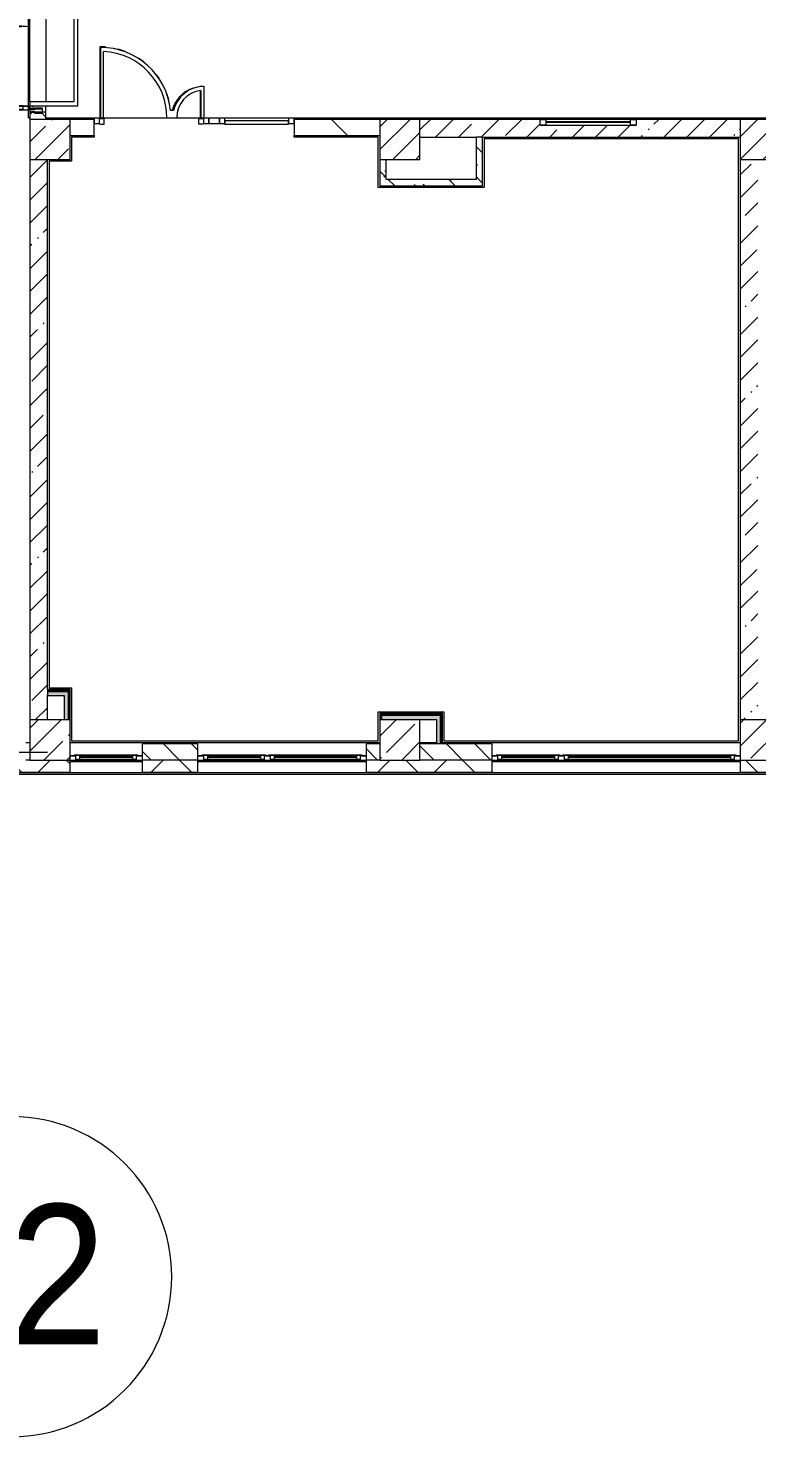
# Model space of a CAD drawing. Header units: millimetres. Extents: x 81368 to 286493, y -8553 to 29000.
# Drawn here: x 198000 to 207100, y -8553 to 9040 of the extents above; entities that cross this region are included whole.
import ezdxf

# ---------------------------------------------------------------- set-up
doc = ezdxf.new("R2010")
doc.units = ezdxf.units.MM
for name, color, linetype, lineweight, true_color in [('A-DETL-GENF-7', 7, 'Continuous', 5, 0xaaaaaa), ('A-DOOR-6', 7, 'Continuous', 5, 0xaaaaaa), ('A-FLOR-3', 7, 'Continuous', 5, 0xaaaaaa), ('I-WALL-4', 7, 'Continuous', 5, 0xe7e7e7), ('I-WALL-5', 7, 'Continuous', 9, 0xe7e7e7), ('I-WALL-8', 7, 'Continuous', 5, 0x787878)]:
    doc.layers.add(name, color=color, linetype=linetype, lineweight=lineweight, true_color=true_color)
for name, color, linetype, lineweight in [('A-GLAZ-2', 7, 'Continuous', 5), ('A-GLAZ-CURT-1', 7, 'Continuous', 5), ('A-GLAZ-CWMG-2', 7, 'Continuous', 5), ('A-WALL', 7, 'Continuous', 9), ('A-WALL-6', 7, 'Continuous', 5), ('I-WALL-6', 7, 'Continuous', 5), ('S-COLS-1', 7, 'Continuous', 5), ('Оси', 7, 'Continuous', 9), ('Оси-1', 7, 'Continuous', 20)]:
    doc.layers.add(name, color=color, linetype=linetype, lineweight=lineweight)
doc.styles.add('Arial_1', font='arial.ttf', dxfattribs={"width": 0.9, "height": 1750})
pattern_1 = [(45, (159482.88, 0), (-285.123, 285.123), []), (45, (159768, 0), (-285.123, 285.123), [504.031, -100.806, 16.764, -84.042])]
pattern_2 = [(135, (159482.9, 0), (-377.171, -377.171), [533.4, -88.9, 17.78, -88.9]), (135, (159482.9, 376.94), (-377.171, -377.171), []), (50, (159482.9, 0), (637.6445, -55.7866), [66.675, -733.425]), (355, (159482.9, 0), (-123.349, 668.699), [53.34, -586.74]), (100.451, (159536, -4.65), (514.299, 612.908), [56.665, -623.315]), (46.184, (159482.9, 177.8), (948.776, -147.15), [100.012, -1100.137]), (96.636, (159561.9, 165.5), (830.91, 865.997), [84.998, -934.973]), (351.184, (159482.9, 177.8), (830.918, 865.988), [80.01, -880.11]), (21, (159571.8, 133.35), (530.6506, -357.928), [66.675, -733.425]), (326, (159571.8, 133.35), (216.308, 644.6585), [53.34, -586.74]), (71.451, (159616, 103.5), (746.9596, 286.724), [56.665, -623.315]), (37.5, (159482.88, 0), (10.8105, 295.9426), [16.764, -562.864, 16.764, -578.866, -588.962]), (37.5, (159482.88, 0), (10.8105, 295.9426), [-1175.258, 16.764, -572.198]), (7.5, (159482.88, 0), (233.8692, 350.6318), [16.764, -322.834, 16.764, -549.529, -224.472]), (7.5, (159482.88, 0), (233.8692, 350.6318), [-905.891, 16.764, -207.708]), (327.5, (159284.63, 0), (474.5678, -20.0513), [16.764, -205.486, 16.764, -676.656, -920.115]), (327.5, (159284.63, 0), (474.5678, -20.0513), [-915.67, 16.764, -903.351]), (317.5, (159195.73, 0), (518.452, 88.9934), [16.764, -272.161, 16.764, -443.738, -653.415]), (317.5, (159195.73, 0), (518.452, 88.9934), [-749.427, 16.764, -636.651])]
pattern_3 = [(135, (159482.9, 0), (-353.5534, -353.5534), [])]
pattern_4 = [(45, (159482.9, 0), (-530.33, 530.33), []), (135, (159482.9, 0), (-530.33, -530.33), [])]

# ---------------------------------------------------------------- blocks, each defined once
blk = doc.blocks.new('BSC_Колонна _Прямоугольная - 500х500-23286270-1_2_3_птичка')
at = {"layer": 'S-COLS-1'}
h = blk.add_hatch(dxfattribs=at)
h.set_pattern_fill('FP_71', color=256, style=0, pattern_type=2)
h.set_pattern_definition([(45, (-38790, -7650), (-285.123, 285.123), []), (45, (-38504.88, -7650), (-285.123, 285.123), [504.031, -100.806, 16.764, -84.042])])
h.paths.add_polyline_path([(-250, -250), (250, -250), (250, 250), (-250, 250), (-250, -105)])
for p, q in [((250, 250), (-250, 250)), ((-250, 250), (-250, -250)), ((250, -250), (250, 250)), ((-250, -250), (250, -250))]:
    blk.add_line(p, q, dxfattribs=at)
blk = doc.blocks.new('BSC_Колонна _Прямоугольная - 500х500-V29-1_2_3_птичка')
at = {"layer": 'S-COLS-1'}
h = blk.add_hatch(dxfattribs=at)
h.set_pattern_fill('FP_72', color=256, style=0, pattern_type=2)
h.set_pattern_definition([(45, (-43160, -7650), (-285.123, 285.123), []), (45, (-42874.88, -7650), (-285.123, 285.123), [504.031, -100.806, 16.764, -84.042])])
h.paths.add_polyline_path([(250, -250), (250, 250), (-250, 250), (-250, -250)])
for p, q in [((250, 250), (-250, 250)), ((-250, 250), (-250, -250)), ((250, -250), (250, 250)), ((-250, -250), (250, -250))]:
    blk.add_line(p, q, dxfattribs=at)
blk = doc.blocks.new('BSC_Колонна _Прямоугольная - 500х500-V30-1_2_3_птичка')
at = {"layer": 'S-COLS-1'}
h = blk.add_hatch(dxfattribs=at)
h.set_pattern_fill('FP_73', color=256, style=0, pattern_type=2)
h.set_pattern_definition([(45, (-47660, -7650), (-285.123, 285.123), []), (45, (-47374.88, -7650), (-285.123, 285.123), [504.031, -100.806, 16.764, -84.042])])
h.paths.add_polyline_path([(-250, -250), (250, -250), (250, 250), (-250, 250), (-250, -105)])
for p, q in [((250, 250), (-250, 250)), ((-250, 250), (-250, -250)), ((250, -250), (250, 250)), ((-250, -250), (250, -250))]:
    blk.add_line(p, q, dxfattribs=at)
blk = doc.blocks.new('BSC_Колонна _Прямоугольная - 500х500-V35-1_2_3_птичка')
at = {"layer": 'S-COLS-1'}
h = blk.add_hatch(dxfattribs=at)
h.set_pattern_fill('FP_78', color=256, style=0, pattern_type=2)
h.set_pattern_definition([(45, (-38790, -150), (-285.123, 285.123), []), (45, (-38504.88, -150), (-285.123, 285.123), [504.031, -100.806, 16.764, -84.042])])
h.paths.add_polyline_path([(124, -250), (250, -250), (250, 250), (-250, 250), (-250, -250), (-30, -250)])
for p, q in [((250, 250), (-250, 250)), ((-250, 250), (-250, -250)), ((250, -250), (250, 250)), ((-250, -250), (250, -250))]:
    blk.add_line(p, q, dxfattribs=at)
blk = doc.blocks.new('BSC_Колонна _Прямоугольная - 500х500-V36-1_2_3_птичка')
at = {"layer": 'S-COLS-1'}
h = blk.add_hatch(dxfattribs=at)
h.set_pattern_fill('FP_79', color=256, style=0, pattern_type=2)
h.set_pattern_definition([(45, (-43160, -150), (-285.123, 285.123), []), (45, (-42874.88, -150), (-285.123, 285.123), [504.031, -100.806, 16.764, -84.042])])
h.paths.add_polyline_path([(250, -250), (250, 250), (-250, 250), (-250, -250)])
for p, q in [((250, 250), (-250, 250)), ((-250, 250), (-250, -250)), ((250, -250), (250, 250)), ((-250, -250), (250, -250))]:
    blk.add_line(p, q, dxfattribs=at)
blk = doc.blocks.new('BSC_Колонна _Прямоугольная - 500х500-V37-1_2_3_птичка')
at = {"layer": 'S-COLS-1'}
h = blk.add_hatch(dxfattribs=at)
h.set_pattern_fill('FP_80', color=256, style=0, pattern_type=2)
h.set_pattern_definition([(45, (-47660, -150), (-285.123, 285.123), []), (45, (-47374.88, -150), (-285.123, 285.123), [504.031, -100.806, 16.764, -84.042])])
h.paths.add_polyline_path([(250, -250), (250, 250), (-250, 250), (-250, -250)])
for p, q in [((250, 250), (-250, 250)), ((-250, 250), (-250, -250)), ((250, -250), (250, 250)), ((-250, -250), (250, -250))]:
    blk.add_line(p, q, dxfattribs=at)
blk = doc.blocks.new('120_Окно_СКБ_1Ст - 120_Окно_СКБ_1Ст 900х2500_h_-20664874-1_2_3_птичка')
at = {"layer": 'A-GLAZ-2'}
for p, q in [((-450, -127), (-450, -57)), ((-450, -57), (-380, -57)), ((450, -57), (-450, -57)), ((-380, -127), (-450, -127)), ((-450, -127), (-400, -127)), ((-380, -127), (-400, -127)), ((-400, -127), (-400, -137)), ((-400, -137), (400, -137)), ((400, -137), (-400, -137)), ((-380, -57), (-380, -127)), ((380, -87), (-380, -87)), ((-380, -87), (-380, -127)), ((-330, -137), (-330, -87)), ((-330, -107), (330, -107)), ((330, -117), (-330, -117)), ((330, -137), (330, -87)), ((380, -127), (380, -57)), ((380, -57), (450, -57)), ((380, -127), (380, -87)), ((450, -127), (380, -127)), ((400, -127), (380, -127)), ((400, -127), (450, -127)), ((400, -137), (400, -127)), ((450, -57), (450, -127))]:
    blk.add_line(p, q, dxfattribs=at)
blk = doc.blocks.new('120_Окно_СКБ_2Ст - 120_Окно_СКБ_2Ст 3100х2500 _мал_створка слева_-V70-1_2_3_птичка')
at = {"layer": 'A-GLAZ-2'}
for p, q in [((-1550, -127), (-1550, -57)), ((-1550, -57), (-1480, -57)), ((1550, -57), (-1550, -57)), ((-1480, -127), (-1550, -127)), ((-1550, -127), (-1500, -127)), ((-1480, -127), (-1500, -127)), ((-1500, -127), (-1500, -137)), ((-1500, -137), (670, -137)), ((670, -137), (-1500, -137)), ((-1480, -57), (-1480, -127)), ((650, -87), (-1480, -87)), ((-1480, -87), (-1480, -127)), ((-1430, -137), (-1430, -87)), ((-1430, -107), (600, -107)), ((600, -117), (-1430, -117)), ((600, -137), (600, -87)), ((650, -127), (650, -57)), ((650, -57), (720, -57)), ((650, -127), (650, -87)), ((720, -127), (650, -127)), ((670, -127), (650, -127)), ((670, -127), (700, -127)), ((670, -137), (670, -127)), ((720, -127), (700, -127)), ((700, -127), (700, -137)), ((700, -137), (1500, -137)), ((1500, -137), (700, -137)), ((720, -57), (720, -127)), ((1480, -87), (720, -87)), ((720, -87), (720, -127)), ((770, -137), (770, -87)), ((770, -107), (1430, -107)), ((1430, -117), (770, -117)), ((1430, -137), (1430, -87)), ((1480, -127), (1480, -57)), ((1480, -57), (1550, -57)), ((1480, -127), (1480, -87)), ((1550, -127), (1480, -127)), ((1500, -127), (1480, -127)), ((1500, -127), (1550, -127)), ((1500, -137), (1500, -127)), ((1550, -57), (1550, -127))]:
    blk.add_line(p, q, dxfattribs=at)
blk = doc.blocks.new('120_Окно_СКБ_2Ст - 120_Окно_СКБ_2Ст 2100х2500 _мал створка справа_-V52-1_2_3_птичка')
at = {"layer": 'A-GLAZ-2'}
for p, q in [((-1050, -127), (-1050, -57)), ((-1050, -57), (-980, -57)), ((1050, -57), (-1050, -57)), ((-980, -127), (-1050, -127)), ((-1050, -127), (-1000, -127)), ((-980, -127), (-1000, -127)), ((-1000, -127), (-1000, -137)), ((-1000, -137), (170, -137)), ((170, -137), (-1000, -137)), ((-980, -57), (-980, -127)), ((150, -87), (-980, -87)), ((-980, -87), (-980, -127)), ((-930, -137), (-930, -87)), ((-930, -107), (100, -107)), ((100, -117), (-930, -117)), ((100, -137), (100, -87)), ((150, -127), (150, -57)), ((150, -57), (220, -57)), ((150, -127), (150, -87)), ((220, -127), (150, -127)), ((170, -127), (150, -127)), ((170, -127), (200, -127)), ((170, -137), (170, -127)), ((220, -127), (200, -127)), ((200, -127), (200, -137)), ((200, -137), (1000, -137)), ((1000, -137), (200, -137)), ((220, -57), (220, -127)), ((980, -87), (220, -87)), ((220, -87), (220, -127)), ((270, -137), (270, -87)), ((270, -107), (930, -107)), ((930, -117), (270, -117)), ((930, -137), (930, -87)), ((980, -127), (980, -57)), ((980, -57), (1050, -57)), ((980, -127), (980, -87)), ((1050, -127), (980, -127)), ((1000, -127), (980, -127)), ((1000, -127), (1050, -127)), ((1000, -137), (1000, -127)), ((1050, -57), (1050, -127))]:
    blk.add_line(p, q, dxfattribs=at)
blk = doc.blocks.new('Прямоугольный импост - Импост структурный с накладкой - 160мм Темный-31239214-1_2_3_птичка')
at = {"layer": 'A-GLAZ-CWMG-2'}
for p, q in [((-50, 0), (-50, 17)), ((-50, 17), (0, 17)), ((-40, 0), (-50, 0)), ((-40, -40), (-40, 0)), ((0, 0), (-10, 0)), ((-10, 0), (-10, -40)), ((0, 17), (0, 0)), ((-50, -140), (-50, -40)), ((-50, -40), (-40, -40)), ((0, -140), (-50, -140)), ((-10, -40), (0, -40)), ((0, -40), (0, -140))]:
    blk.add_line(p, q, dxfattribs=at)
blk = doc.blocks.new('Дверь_Витражная_остекление_ - ДВН_ДАО_Главный вход_1800 в свету 5-32258809-1_2_3_птичка')
at = {"layer": 'A-DETL-GENF-7'}
for p, q in [((-993, -1013), (-993, -21)), ((-993, -21), (-993, -1013)), ((-993, -100), (-948, -100)), ((-983, -933), (-983, -100)), ((-948, -1013), (-948, -21)), ((-948, -1013), (-948, -21)), ((-939, -933), (-939, -100)), ((989, -933), (989, -100)), ((998, -1013), (998, -20)), ((998, -20), (998, -1013)), ((1043, -100), (998, -100)), ((1033, -933), (1033, -100)), ((1043, -1013), (1043, -20)), ((1043, -1013), (1043, -20)), ((-993, -933), (-948, -933)), ((-993, -1013), (-948, -1013)), ((-993, -1013), (-948, -1013)), ((1043, -933), (998, -933)), ((1043, -1013), (998, -1013)), ((998, -1013), (1043, -1013))]:
    blk.add_line(p, q, dxfattribs=at)
at = {"layer": 'A-DOOR-6'}
for p, q in [((-1043, 20), (-993, 20)), ((-1043, -20), (-1043, 20)), ((-993, 20), (-993, -20)), ((993, 20), (1043, 20)), ((993, -20), (993, 20)), ((1043, 20), (1043, -20)), ((-993, -20), (-1043, -20)), ((-993, -1013), (-993, -21)), ((1043, -20), (993, -20)), ((993, -1013), (993, -21))]:
    blk.add_line(p, q, dxfattribs=at)
for centre, start, end in [((-993, -20), 270, 0), ((993, -20), 180, 270)]:
    blk.add_arc(centre, 993, start, end, dxfattribs=at)
blk = doc.blocks.new('Прямоугольный импост - Импост структурный с накладкой - 160мм Темный-V108-1_2_3_птичка')
at = {"layer": 'A-GLAZ-CWMG-2'}
for p, q in [((-25, 0), (-25, 17)), ((-25, 17), (25, 17)), ((-15, 0), (-25, 0)), ((-15, -40), (-15, 0)), ((25, 0), (15, 0)), ((15, 0), (15, -40)), ((25, 17), (25, 0)), ((-25, -140), (-25, -40)), ((-25, -40), (-15, -40)), ((25, -140), (-25, -140)), ((15, -40), (25, -40)), ((25, -40), (25, -140))]:
    blk.add_line(p, q, dxfattribs=at)
blk = doc.blocks.new('Прямоугольный импост - 50 x 70 мм-31700031-1_2_3_птичка')
at = {"layer": 'A-GLAZ-CWMG-2'}
for p, q in [((-70, 35), (0, 35)), ((-70, -35), (-70, 35)), ((0, 35), (0, -35)), ((0, -35), (-70, -35))]:
    blk.add_line(p, q, dxfattribs=at)
blk = doc.blocks.new('Дверь_Витражная_остекление_ - ДВН_ДАО_Главный вход_1200 в свету-V180-1_2_3_птичка')
at = {"layer": 'A-DETL-GENF-7'}
for p, q in [((-607, 925), (-647, 925)), ((-647, 925), (-647, 35)), ((-607, 915), (-607, 925)), ((647, 430), (607, 430)), ((607, 376), (607, 30)), ((-647, 30), (-607, 30)), ((-592, 30), (-647, 30)), ((-607, 30), (-607, 37)), ((-592, -40), (-592, 30)), ((592, -40), (592, 30)), ((592, 30), (647, 30)), ((607, 30), (647, 30)), ((-647, -40), (-592, -40)), ((647, -40), (592, -40))]:
    blk.add_line(p, q, dxfattribs=at)
at = {"layer": 'A-DOOR-6'}
blk.add_line((-647, 925), (-647, 35), dxfattribs=at)
for centre, radius, start, end in [((-647, 30), 895, 85.2542, 90), ((-647, 30), 895, 69.312, 75.32), ((-647, 30), 895, 52.105, 56.1089), ((-647, 30), 895, 34.1403, 37.5286), ((647, 30), 400, 108.6077, 165.3261), ((647, 30), 400, 90, 91.0627), ((-647, 30), 895, 15.7125, 19.6061), ((-647, 30), 895, 360, 0.4556), ((647, 30), 400, 178.9711, 180)]:
    blk.add_arc(centre, radius, start, end, dxfattribs=at)
blk = doc.blocks.new('Системная панель - Стемалит - 40мм-31720939-1_2_3_птичка')
at = {"layer": 'A-GLAZ-CURT-1'}
for p, q in [((65, 35), (-65, 35)), ((-65, 35), (-65, -35)), ((65, -35), (65, 35)), ((-65, -35), (65, -35))]:
    blk.add_line(p, q, dxfattribs=at)
blk = doc.blocks.new('Прямоугольный импост - 50 x 70 мм-31687886-1_2_3_птичка')
at = {"layer": 'A-GLAZ-CWMG-2'}
for p, q in [((-35, 35), (35, 35)), ((-35, -35), (-35, 35)), ((35, 35), (35, -35)), ((35, -35), (-35, -35))]:
    blk.add_line(p, q, dxfattribs=at)
blk = doc.blocks.new('Прямоугольный импост - 50 x 70 мм-V178-1_2_3_птичка')
at = {"layer": 'A-GLAZ-CWMG-2'}
for p, q in [((0, 35), (-70, 35)), ((-70, 35), (-70, -35)), ((0, -35), (0, 35)), ((-70, -35), (0, -35))]:
    blk.add_line(p, q, dxfattribs=at)
blk = doc.blocks.new('Системная панель - Стекло - 40мм-V181-1_2_3_птичка')
at = {"layer": 'A-GLAZ-CURT-1'}
for p, q in [((397.5, 0), (-397.5, 0)), ((-397.5, 0), (-397.5, -40)), ((397.5, -40), (397.5, 0)), ((-397.5, -40), (397.5, -40))]:
    blk.add_line(p, q, dxfattribs=at)
blk = doc.blocks.new('Прямоугольный импост - 50 x 70 мм-31702100-1_2_3_птичка')
at = {"layer": 'A-GLAZ-CWMG-2'}
for p, q in [((-35, 35), (35, 35)), ((-35, -35), (-35, 35)), ((35, 35), (35, -35)), ((35, -35), (-35, -35))]:
    blk.add_line(p, q, dxfattribs=at)
blk = doc.blocks.new('Прямоугольный импост - 50 x 70 мм-31720914-1_2_3_птичка')
at = {"layer": 'A-GLAZ-CWMG-2'}
blk.add_line((24940, 7918), (24145, 7918), dxfattribs=at)
blk = doc.blocks.new('120_Окно_СКБ_1Ст - 120_Окно_СКБ_1Ст 400х1200 EI30-24228621-1_2_3_птичка')
at = {"layer": 'A-GLAZ-2'}
for p, q in [((-600, 40), (-600, 110)), ((-600, 110), (-530, 110)), ((600, 110), (-600, 110)), ((-530, 40), (-600, 40)), ((-600, 40), (600, 40)), ((-530, 110), (-530, 40)), ((530, 80), (-530, 80)), ((530, 70), (-530, 70)), ((530, 40), (530, 110)), ((530, 110), (600, 110)), ((600, 40), (530, 40)), ((600, 110), (600, 40))]:
    blk.add_line(p, q, dxfattribs=at)
blk = doc.blocks.new('Ось сетки - D8-29747960-1_2_3_птичка')
at = {"layer": 'Оси-1'}
for start, end in [(360, 180), (180, 360)]:
    blk.add_arc((0, 0), 4, start, end, dxfattribs=at)

msp = doc.modelspace()

# ---------------------------------------------------------------- hatches: boundary and pattern name
at = {"layer": 'A-WALL-6'}
h = msp.add_hatch(dxfattribs=at)
h.set_pattern_fill('FP_100', color=256, style=0, pattern_type=2)
h.set_pattern_definition([(135, (159482.88, 0), (-176.7767, -176.7767), [])])
h.paths.add_polyline_path([(200120.4, -100), (200120.4, 100), (199422.9, 100), (199422.9, -100)])
h.paths.add_polyline_path([(203792.9, -100), (203792.9, 100), (202892.9, 100), (202892.9, -100), (203044.4, -100)])
h.paths.add_polyline_path([(202392.9, -100), (202392.9, 100), (202220.4, 100), (202220.4, -100)])
h = msp.add_hatch(dxfattribs=at)
h.set_pattern_fill('FP_89', color=256, style=0, pattern_type=2)
h.set_pattern_definition([(45, (159482.9, 0), (-353.5534, 353.5534), []), (135, (159482.9, 0), (-353.5534, -353.5534), [])])
h.paths.add_polyline_path([(235176.7, -250), (235182.9, -250), (235182.9, -100), (233462.9, -100), (233462.9, -250), (235174.9, -250)])
h.paths.add_polyline_path([(227210.8, -250), (230142.9, -250), (230142.9, -100), (226542.9, -100), (226542.9, -250)])
h.paths.add_polyline_path([(231718.9, -250), (231762.9, -250), (231762.9, -100), (231042.9, -101.8), (231042.9, -250), (231562.9, -250)])
h.paths.add_polyline_path([(221092.9, -250), (221092.9, -100), (220392.9, -100), (220392.9, -250), (220704.5, -250)])
h.paths.add_polyline_path([(223192.9, -250), (223742.9, -250), (223742.9, -100), (223192.9, -100), (223192.9, -121.3)])
h.paths.add_polyline_path([(219492.9, -250), (219492.9, -100), (218742.9, -100), (218742.9, -250)])
h.paths.add_polyline_path([(216642.9, -250), (216642.9, -100), (215892.9, -100), (215892.9, -250), (216057.1, -250)])
h.paths.add_polyline_path([(224642.9, -250), (225642.9, -250), (225642.9, -100), (224642.9, -100), (224642.9, -118)])
h.paths.add_polyline_path([(211354.4, -250), (212792.9, -250), (212792.9, -100), (211354.4, -100), (211354.4, -150.7)])
h.paths.add_polyline_path([(209254.4, -250), (209254.4, -100), (208542.9, -100), (208542.9, -250), (208621.3, -250)])
h.paths.add_polyline_path([(207642.9, -250), (207642.9, -100), (206892.9, -100), (206892.9, -250)])
h.paths.add_polyline_path([(203792.9, -250), (203792.9, -100), (202220.4, -100), (202220.4, -250), (203044.4, -250)])
h.paths.add_polyline_path([(200120.4, -250), (200120.4, -100), (199422.9, -100), (199422.9, -250)])
h.paths.add_polyline_path([(198522.9, -250), (198522.9, -100), (197472.9, -100), (197472.9, -250), (198397.1, -250)])
h.paths.add_polyline_path([(196572.9, -250), (196572.9, -100), (195452.9, -100), (195452.9, -250), (196538.1, -250)])
h.paths.add_polyline_path([(193352.9, -250), (193352.9, -100), (192492.9, -100), (192492.9, -250)])
h.paths.add_polyline_path([(189692.9, -250), (189692.9, -100), (188692.6, -100), (188692.6, -250), (189102.3, -250)])
h.paths.add_polyline_path([(187792.6, -250), (187792.6, -100), (186792.9, -100), (186792.9, -250)])
h.paths.add_polyline_path([(181092.9, -250), (182117.9, -250), (182117.9, -100), (181092.9, -100), (181092.9, -226)])
h.paths.add_polyline_path([(175092.9, -250), (175092.9, -100), (174342.9, -100), (174342.9, -250)])
h.paths.add_polyline_path([(185892.9, -250), (185892.9, -100), (184917.9, -100), (184917.9, -250), (185384.4, -250)])
h.paths.add_polyline_path([(175992.9, -250), (176742.9, -250), (176742.9, -100), (175992.9, -100), (175992.9, -238.7)])
h.paths.add_polyline_path([(178842.9, -250), (180192.9, -250), (180192.9, -100), (178842.9, -100), (178842.9, -231.6)])
h.paths.add_polyline_path([(160288.6, -250), (163212.9, -250), (163212.9, -100), (159222.9, -100), (159222.9, -250), (159592.9, -250)])
h.paths.add_polyline_path([(167142.9, -250), (167742.6, -250), (167742.6, -100), (166312.9, -100), (166312.9, -250), (166794.9, -250)])
h.paths.add_polyline_path([(171492.9, -250), (172242.9, -248), (172242.9, -100), (171492.9, -100), (171492.9, -249.9)])
h.paths.add_polyline_path([(169392.9, -250), (169392.9, -100), (168642.6, -100), (168642.6, -250), (168653.8, -250)])
at = {"layer": 'I-WALL-4'}
for points in [[(202417.9, 406), (203147.9, 406), (203147.9, 456), (202417.9, 456)], [(202467.9, 400), (202467.9, 406), (202417.9, 406), (202417.9, 400)], [(203147.9, 100), (203147.9, 406), (203097.9, 406), (203097.9, 100)]]:
    msp.add_hatch(color=256, dxfattribs=at).paths.add_polyline_path(points)
at = {"layer": 'I-WALL-5'}
for points in [[(198294.6, 705), (198497.9, 705), (198497.9, 755), (198242.9, 755), (198242.9, 705)], [(198447.9, 400), (198497.9, 400), (198497.9, 705), (198447.9, 705), (198447.9, 501)]]:
    msp.add_hatch(color=256, dxfattribs=at).paths.add_polyline_path(points)
at = {"layer": 'I-WALL-6'}
h = msp.add_hatch(dxfattribs=at)
h.set_pattern_fill('FP_99', color=256, style=0, pattern_type=2)
h.set_pattern_definition(pattern_3)
h.paths.add_polyline_path([(198222.9, 7900), (198222.9, 7990), (198022.9, 7990), (198022.9, 7900)])
h.paths.add_polyline_path([(198222.9, 10120), (198222.9, 10230), (198022.9, 10230), (198022.9, 10120)])
h = msp.add_hatch(dxfattribs=at)
h.set_pattern_fill('FP_99', color=256, style=0, pattern_type=2)
h.set_pattern_definition(pattern_3)
h.paths.add_polyline_path([(198542.9, 7700), (198822.9, 7700), (198822.9, 7900), (198522.9, 7900), (198522.9, 7700)])
h.paths.add_polyline_path([(202372.9, 7700), (202392.9, 7700), (202392.9, 7900), (201322.9, 7900), (201322.9, 7700)])
h = msp.add_hatch(dxfattribs=at)
h.set_pattern_fill('FP_69', color=256, style=0, pattern_type=2)
h.set_pattern_definition(pattern_1)
h.paths.add_polyline_path([(204903.4, 7680), (206892.9, 7680), (206892.9, 7900), (205592.9, 7900), (205592.9, 7830), (204392.9, 7830), (204392.9, 7900), (202892.9, 7900), (202892.9, 7680), (203692.9, 7680)])
h = msp.add_hatch(dxfattribs=at)
h.set_pattern_fill('FP_69', color=256, style=0, pattern_type=2)
h.set_pattern_definition(pattern_1)
h.paths.add_polyline_path([(198146.3, 400), (198242.9, 400), (198242.9, 7400), (198022.9, 7400), (198022.9, 400), (198138, 400)])
h = msp.add_hatch(dxfattribs=at)
h.set_pattern_fill('FP_69', color=256, style=0, pattern_type=2)
h.set_pattern_definition(pattern_1)
h.paths.add_polyline_path([(206892.9, 400), (207112.9, 400), (207112.9, 7400), (206892.9, 7400), (206892.9, 645.8)])
h = msp.add_hatch(dxfattribs=at)
h.set_pattern_fill('FP_187', color=256, style=0, pattern_type=2)
h.set_pattern_definition(pattern_4)
h.paths.add_polyline_path([(198522.9, 767.5), (198522.9, 780), (198242.9, 780), (198242.9, 767.5), (198510.4, 767.5)])
h = msp.add_hatch(dxfattribs=at)
h.set_pattern_fill('FP_187', color=256, style=0, pattern_type=2)
h.set_pattern_definition(pattern_4)
h.paths.add_polyline_path([(198242.9, 755), (198510.4, 755), (198510.4, 767.5), (198242.9, 767.5)])
h = msp.add_hatch(dxfattribs=at)
h.set_pattern_fill('FP_187', color=256, style=0, pattern_type=2)
h.set_pattern_definition(pattern_4)
h.paths.add_polyline_path([(202392.9, 468.5), (203172.9, 468.7), (203172.9, 481), (202392.9, 481)])
h = msp.add_hatch(dxfattribs=at)
h.set_pattern_fill('FP_187', color=256, style=0, pattern_type=2)
h.set_pattern_definition(pattern_4)
h.paths.add_polyline_path([(202405.4, 456), (203160.4, 456), (203160.4, 468.5), (202405.4, 468.5)])
h = msp.add_hatch(dxfattribs=at)
h.set_pattern_fill('FP_187', color=256, style=0, pattern_type=2)
h.set_pattern_definition(pattern_4)
h.paths.add_polyline_path([(203160.4, 100), (203158.3, 456), (203147.9, 456), (203147.9, 100)])
h = msp.add_hatch(dxfattribs=at)
h.set_pattern_fill('FP_187', color=256, style=0, pattern_type=2)
h.set_pattern_definition(pattern_4)
h.paths.add_polyline_path([(203172.9, 100), (203172.9, 468.5), (203160.4, 468.5), (203160.4, 100)])
at = {"layer": 'I-WALL-8'}
h = msp.add_hatch(dxfattribs=at)
h.set_pattern_fill('FP_98', color=256, style=0, pattern_type=2)
h.set_pattern_definition(pattern_2)
h.paths.add_polyline_path([(203672.9, 7150), (203672.9, 7680), (203592.9, 7680), (203592.9, 7150)])
h = msp.add_hatch(dxfattribs=at)
h.set_pattern_fill('FP_98', color=256, style=0, pattern_type=2)
h.set_pattern_definition(pattern_2)
h.paths.add_polyline_path([(202392.9, 7070), (202472.9, 7070), (202472.9, 7400), (202392.9, 7400), (202392.9, 7150)])
h = msp.add_hatch(dxfattribs=at)
h.set_pattern_fill('FP_98', color=256, style=0, pattern_type=2)
h.set_pattern_definition(pattern_2)
h.paths.add_polyline_path([(203672.9, 7070), (203672.9, 7150), (202472.9, 7150), (202472.9, 7070), (203192.9, 7070)])

# ---------------------------------------------------------------- linework, layer by layer
at = {"layer": 'A-FLOR-3'}
for p, q in [((198002.9, 7920), (198002.9, 10680)), ((198619.1, 8070), (198619.1, 10057.4)), ((198569.1, 10007.4), (198569.1, 8120)), ((198902.9, 8800), (198902.9, 7920)), ((198942.9, 7920), (198942.9, 8749)), ((200197.9, 7920), (200197.9, 8313)), ((198569.1, 8120), (198019.1, 8120)), ((198019.1, 8120), (198019.1, 8070)), ((200157.9, 8260.7), (200157.9, 7920)), ((198002.9, 7920), (198022.9, 7920)), ((198059.9, 8070), (198619.1, 8070)), ((198222.9, 7920), (225399.2, 7920)), ((199816, 8012.8), (199778, 8012.8)), ((198822.9, 7680), (198542.9, 7680)), ((198542.9, 7680), (198542.9, 7380)), ((198822.9, 7700), (198822.9, 7680)), ((201322.9, 7680), (201322.9, 7700)), ((202372.9, 7680), (201322.9, 7680)), ((202372.9, 7050), (202372.9, 7680)), ((206872.9, 7660), (203692.9, 7660)), ((203692.9, 7660), (203692.9, 7050)), ((206872.9, 140), (206872.9, 7660)), ((198542.9, 7380), (198262.9, 7380)), ((198262.9, 7380), (198262.9, 800)), ((203692.9, 7050), (202372.9, 7050)), ((198262.9, 800), (198542.9, 800)), ((198542.9, 800), (198542.9, 140)), ((202372.9, 140), (202372.9, 501)), ((202372.9, 501), (203192.9, 501)), ((203192.9, 501), (203192.9, 140)), ((197972.9, 120), (198022.9, 120)), ((198542.9, 140), (202372.9, 140)), ((203192.9, 140), (206872.9, 140))]:
    msp.add_line(p, q, dxfattribs=at)
for centre, radius, start, end in [((198902.9, 7920), 880, 6.05535, 90), ((198902.9, 7920), 830, 360, 87.23769), ((200197.9, 7920), 393, 90, 166.33705), ((200197.9, 7920), 343, 96.69696, 180)]:
    msp.add_arc(centre, radius, start, end, dxfattribs=at)
at = {"layer": 'A-WALL'}
for p, q in [((203672.9, 7680), (203592.9, 7680)), ((198242.9, 780), (198242.9, 705)), ((198242.9, 767.5), (198510.4, 767.5)), ((198242.9, 755), (198497.9, 755)), ((198497.9, 755), (198497.9, 400)), ((198510.4, 767.5), (198510.4, 400)), ((202392.9, 468.5), (202392.9, 406)), ((203160.4, 468.5), (202405.4, 468.5)), ((202405.4, 400), (202405.4, 468.5)), ((203147.9, 456), (202417.9, 456)), ((202417.9, 400), (202417.9, 456)), ((203147.9, 100), (203147.9, 456)), ((203160.4, 100), (203160.4, 468.5)), ((200120.4, -100), (199422.9, -100)), ((202392.9, -100), (202220.4, -100)), ((203792.9, -100), (202892.9, -100)), ((197472.9, -250), (198522.9, -250)), ((197472.9, -253), (198522.9, -253)), ((199422.9, -250), (200120.4, -250)), ((199422.9, -253), (200120.4, -253)), ((202220.4, -250), (203792.9, -250)), ((202220.4, -253), (203792.9, -253)), ((206892.9, -250), (207642.9, -250)), ((206892.9, -253), (207642.9, -253))]:
    msp.add_line(p, q, dxfattribs=at)
at = {"layer": 'A-WALL-6'}
for p, q in [((200120.4, 100), (199422.9, 100)), ((199422.9, 100), (199422.9, -258)), ((200120.4, -258), (200120.4, 100)), ((202392.9, 100), (202220.4, 100)), ((202220.4, 100), (202220.4, -258)), ((203792.9, 100), (202892.9, 100)), ((203792.9, -258), (203792.9, 100)), ((198022.9, -100), (197972.9, -100)), ((198522.9, -258), (198522.9, -100)), ((198522.9, -100), (199422.9, -100)), ((200120.4, -100), (202220.4, -100)), ((203792.9, -100), (206892.9, -100)), ((206892.9, -100), (206892.9, -258)), ((231762.9, -280), (159192.9, -280)), ((188692.6, -258), (209254.4, -258))]:
    msp.add_line(p, q, dxfattribs=at)
at = {"layer": 'I-WALL-6'}
for p, q in [((198022.9, 8120), (198022.9, 10007.4)), ((198222.9, 10007.4), (198222.9, 8120)), ((198222.9, 7990), (198022.9, 7990)), ((198022.9, 7990), (198022.9, 7900)), ((198222.9, 7900), (198222.9, 8070)), ((198822.9, 7900), (198522.9, 7900)), ((198822.9, 7700), (198822.9, 7900)), ((202392.9, 7900), (201322.9, 7900)), ((201322.9, 7900), (201322.9, 7700)), ((204392.9, 7900), (202892.9, 7900)), ((206892.9, 7900), (205592.9, 7900)), ((198522.9, 7700), (198822.9, 7700)), ((201322.9, 7700), (202392.9, 7700)), ((202892.9, 7680), (203592.9, 7680)), ((203592.9, 7680), (203592.9, 7150)), ((203672.9, 7070), (203672.9, 7680)), ((203672.9, 7680), (206892.9, 7680)), ((198022.9, 7400), (198022.9, 400)), ((198242.9, 780), (198242.9, 7400)), ((202392.9, 7400), (202392.9, 7070)), ((202472.9, 7150), (202472.9, 7400)), ((206892.9, 7400), (206892.9, 400)), ((202392.9, 7070), (203672.9, 7070)), ((203592.9, 7150), (202472.9, 7150)), ((198522.9, 780), (198242.9, 780)), ((198242.9, 400), (198242.9, 705)), ((198242.9, 705), (198447.9, 705)), ((198447.9, 705), (198447.9, 400)), ((198522.9, 400), (198522.9, 780)), ((203172.9, 481), (202392.9, 481)), ((202392.9, 481), (202392.9, 400)), ((202467.9, 406), (203097.9, 406)), ((202467.9, 400), (202467.9, 406)), ((203097.9, 406), (203097.9, 100)), ((203172.9, 100), (203172.9, 481)), ((198522.9, 120), (202392.9, 120)), ((202892.9, 120), (203097.9, 120)), ((203172.1, 120), (206892.9, 120))]:
    msp.add_line(p, q, dxfattribs=at)
at = {"layer": 'Оси'}
msp.add_line((185742.9, 0), (198242.9, 0), dxfattribs=at)

# ---------------------------------------------------------------- block references
at = {"layer": 'A-DOOR-6', "rotation": 269.9999999999999}
msp.add_blockref('Дверь_Витражная_остекление_ - ДВН_ДАО_Главный вход_1800 в свету 5-32258809-1_2_3_птичка', (198039.9, 9062.5), dxfattribs=at)
at = {"layer": 'A-DOOR-6'}
msp.add_blockref('Дверь_Витражная_остекление_ - ДВН_ДАО_Главный вход_1200 в свету-V180-1_2_3_птичка', (199540.4, 7883), dxfattribs=at)
at = {"layer": 'A-GLAZ-2'}
msp.add_blockref('120_Окно_СКБ_1Ст - 120_Окно_СКБ_1Ст 400х1200 EI30-24228621-1_2_3_птичка', (204992.9, 7790), dxfattribs=at)
at = {"layer": 'A-GLAZ-2', "rotation": 180}
for name, p in [('120_Окно_СКБ_1Ст - 120_Окно_СКБ_1Ст 900х2500_h_-20664874-1_2_3_птичка', (198972.9, -175)), ('120_Окно_СКБ_2Ст - 120_Окно_СКБ_2Ст 2100х2500 _мал створка справа_-V52-1_2_3_птичка', (201170.4, -175)), ('120_Окно_СКБ_2Ст - 120_Окно_СКБ_2Ст 3100х2500 _мал_створка слева_-V70-1_2_3_птичка', (205342.9, -175))]:
    msp.add_blockref(name, p, dxfattribs=at)
at = {"layer": 'A-GLAZ-CURT-1'}
for name, p in [('Системная панель - Стемалит - 40мм-31720939-1_2_3_птичка', (200322.9, 7883)), ('Системная панель - Стекло - 40мм-V181-1_2_3_птичка', (200855.4, 7883))]:
    msp.add_blockref(name, p, dxfattribs=at)
at = {"layer": 'A-GLAZ-CWMG-2', "extrusion": (0, 0, -1)}
for name, p, rotation in [('Прямоугольный импост - Импост структурный с накладкой - 160мм Темный-31239214-1_2_3_птичка', (-198039.9, 7990), 270.0000000000001), ('Прямоугольный импост - Импост структурный с накладкой - 160мм Темный-V108-1_2_3_птичка', (-198039.9, 8005), 270.0000000000001), ('Прямоугольный импост - 50 x 70 мм-31687886-1_2_3_птичка', (-200222.9, 7883), 180), ('Прямоугольный импост - 50 x 70 мм-31702100-1_2_3_птичка', (-200422.9, 7883), 180), ('Прямоугольный импост - 50 x 70 мм-31700031-1_2_3_птичка', (-201322.9, 7883), 180)]:
    msp.add_blockref(name, p, dxfattribs=dict(at, rotation=rotation))
at = {"layer": 'A-GLAZ-CWMG-2', "rotation": 180}
msp.add_blockref('Прямоугольный импост - 50 x 70 мм-V178-1_2_3_птичка', (198822.9, 7883), dxfattribs=at)
at = {"layer": 'A-GLAZ-CWMG-2'}
msp.add_blockref('Прямоугольный импост - 50 x 70 мм-31720914-1_2_3_птичка', (176312.9, 0), dxfattribs=at)
at = {"layer": 'S-COLS-1'}
for name, p in [('BSC_Колонна _Прямоугольная - 500х500-23286270-1_2_3_птичка', (198272.9, 7650)), ('BSC_Колонна _Прямоугольная - 500х500-V29-1_2_3_птичка', (202642.9, 7650)), ('BSC_Колонна _Прямоугольная - 500х500-V30-1_2_3_птичка', (207142.9, 7650)), ('BSC_Колонна _Прямоугольная - 500х500-V35-1_2_3_птичка', (198272.9, 150)), ('BSC_Колонна _Прямоугольная - 500х500-V36-1_2_3_птичка', (202642.9, 150)), ('BSC_Колонна _Прямоугольная - 500х500-V37-1_2_3_птичка', (207142.9, 150))]:
    msp.add_blockref(name, p, dxfattribs=at)
at = {"layer": 'Оси-1', "xscale": 499.9999999999995, "yscale": 499.9999999999995, "zscale": 499.9999999999995}
msp.add_blockref('Ось сетки - D8-29747960-1_2_3_птичка', (197792.9, -6552.8), dxfattribs=at)

# ---------------------------------------------------------------- texts
at = {"layer": 'Оси', "insert": (196529.8, -5649.6), "char_height": 1750, "width": 3030.379, "attachment_point": 1, "style": 'Arial_1'}
msp.add_mtext('12', dxfattribs=at)

doc.saveas('drawing.dxf')
